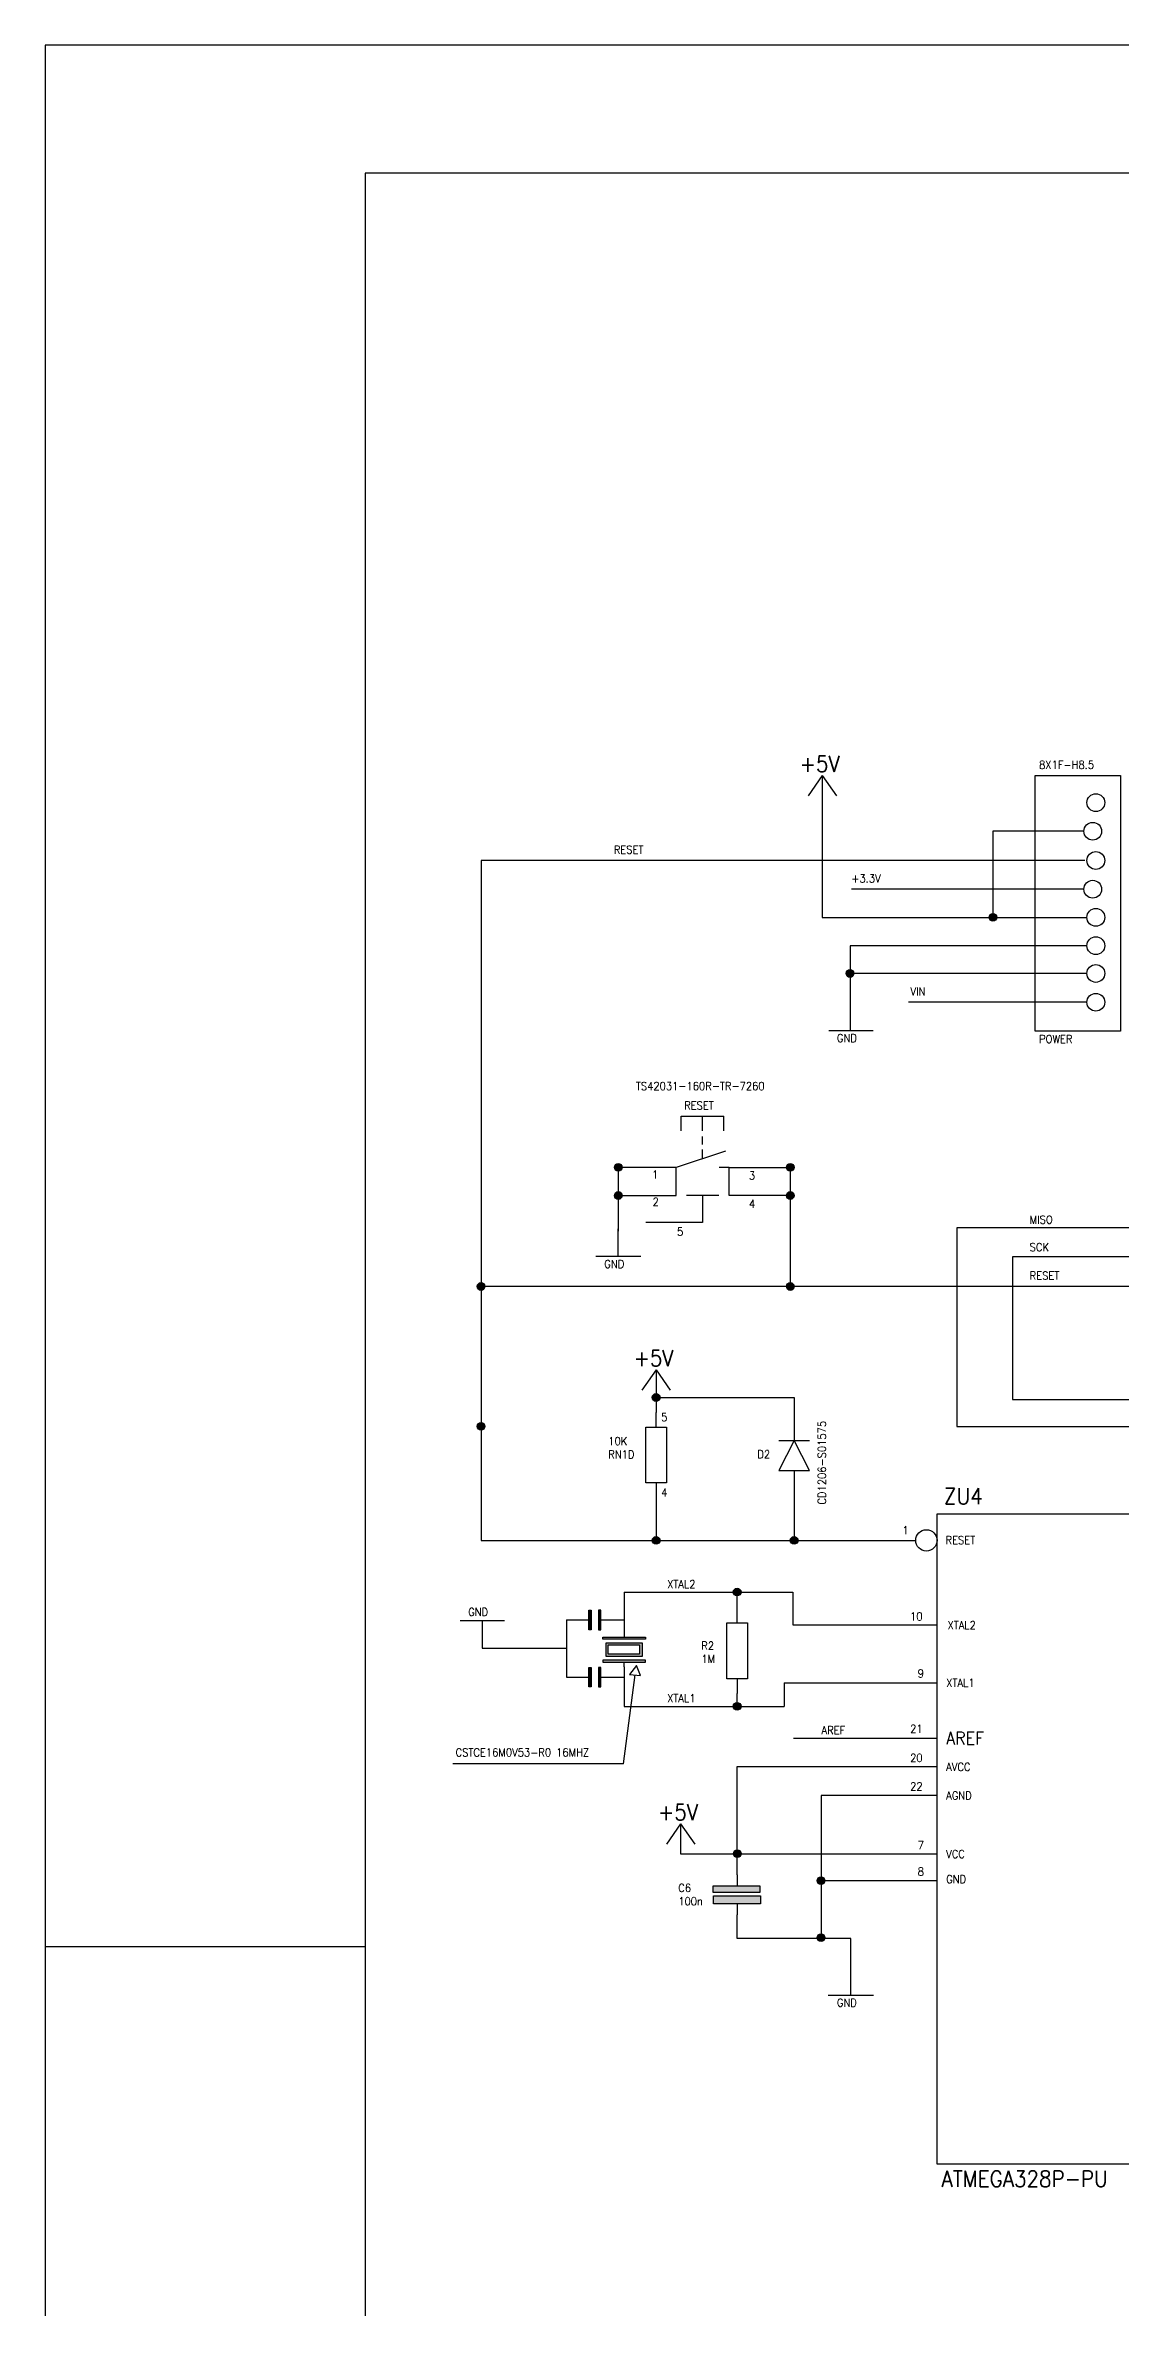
# Model space of a CAD drawing. Header units: millimetres. Extents: x -1230 to -390, y -434 to 754.
# Drawn here: x -1230 to -894, y 47 to 754 of the extents above; entities that cross this region are included whole.
import ezdxf

# ---------------------------------------------------------------- set-up
doc = ezdxf.new("R2010")
doc.units = ezdxf.units.MM
doc.layers.get('0').update_dxf_attribs({"lineweight": 25})
for name, color, linetype in [('Layer1', 1, 'Continuous'), ('Layer3', 30, 'Continuous'), ('Layer4', 3, 'Continuous'), ('Layer6', 4, 'Continuous'), ('Layer7', 9, 'Continuous'), ('Layer8', 66, 'Continuous')]:
    doc.layers.add(name, color=color, linetype=linetype)
doc.styles.add('textstyle5', font='')
doc.styles.get('textstyle5').set_extended_font_data('Standard')

msp = doc.modelspace()

# ---------------------------------------------------------------- hatches: boundary and pattern name
at = {"layer": 'Layer7', "transparency": 33554687}
h = msp.add_hatch(color=256, dxfattribs=at)
edge = h.paths.add_edge_path(flags=0)
edge.add_arc((-933.81, 481.53), 1.21, 90, 180)
edge.add_line((-935.02, 481.53), (-933.81, 481.53))
edge.add_line((-933.81, 481.53), (-933.81, 482.74))
edge = h.paths.add_edge_path(flags=0)
edge.add_line((-933.81, 481.53), (-935.02, 481.53))
edge.add_arc((-933.81, 481.53), 1.21, 180, 270)
edge.add_line((-933.81, 480.32), (-933.81, 481.53))
edge = h.paths.add_edge_path(flags=0)
edge.add_arc((-933.81, 481.53), 1.21, 0, 90)
edge.add_line((-933.81, 482.74), (-933.81, 480.32))
edge.add_arc((-933.81, 481.53), 1.21, 270, 360)
h = msp.add_hatch(color=256, dxfattribs=at)
edge = h.paths.add_edge_path(flags=0)
edge.add_arc((-978.46, 464.01), 1.21, 90, 180)
edge.add_line((-979.68, 464.01), (-978.46, 464.01))
edge.add_line((-978.46, 464.01), (-978.46, 465.22))
edge = h.paths.add_edge_path(flags=0)
edge.add_line((-978.46, 464.01), (-979.68, 464.01))
edge.add_arc((-978.46, 464.01), 1.21, 180, 270)
edge.add_line((-978.46, 462.8), (-978.46, 464.01))
edge = h.paths.add_edge_path(flags=0)
edge.add_arc((-978.46, 464.01), 1.21, 0, 90)
edge.add_line((-978.46, 465.22), (-978.46, 462.8))
edge.add_arc((-978.46, 464.01), 1.21, 270, 360)
h = msp.add_hatch(color=256, dxfattribs=at)
edge = h.paths.add_edge_path(flags=0)
edge.add_arc((-1050.91, 403.42), 1.21, 180, 270)
edge.add_line((-1050.91, 402.2), (-1050.91, 403.42))
edge.add_line((-1050.91, 403.42), (-1052.12, 403.42))
edge = h.paths.add_edge_path(flags=0)
edge.add_line((-1050.91, 403.42), (-1050.91, 402.2))
edge.add_arc((-1050.91, 403.42), 1.21, 270, 360)
edge.add_line((-1049.7, 403.42), (-1050.91, 403.42))
edge = h.paths.add_edge_path(flags=0)
edge.add_arc((-1050.91, 403.42), 1.21, 90, 180)
edge.add_line((-1052.12, 403.42), (-1049.7, 403.42))
edge.add_arc((-1050.91, 403.42), 1.21, 0, 90)
h = msp.add_hatch(color=256, dxfattribs=at)
edge = h.paths.add_edge_path(flags=0)
edge.add_arc((-997.15, 403.42), 1.21, 180, 270)
edge.add_line((-997.15, 402.2), (-997.15, 403.42))
edge.add_line((-997.15, 403.42), (-998.36, 403.42))
edge = h.paths.add_edge_path(flags=0)
edge.add_line((-997.15, 403.42), (-997.15, 402.2))
edge.add_arc((-997.15, 403.42), 1.21, 270, 360)
edge.add_line((-995.94, 403.42), (-997.15, 403.42))
edge = h.paths.add_edge_path(flags=0)
edge.add_arc((-997.15, 403.42), 1.21, 90, 180)
edge.add_line((-998.36, 403.42), (-995.94, 403.42))
edge.add_arc((-997.15, 403.42), 1.21, 0, 90)
h = msp.add_hatch(color=256, dxfattribs=at)
edge = h.paths.add_edge_path(flags=0)
edge.add_arc((-1050.91, 394.63), 1.21, 180, 270)
edge.add_line((-1050.91, 393.42), (-1050.91, 394.63))
edge.add_line((-1050.91, 394.63), (-1052.12, 394.63))
edge = h.paths.add_edge_path(flags=0)
edge.add_line((-1050.91, 394.63), (-1050.91, 393.42))
edge.add_arc((-1050.91, 394.63), 1.21, 270, 360)
edge.add_line((-1049.7, 394.63), (-1050.91, 394.63))
edge = h.paths.add_edge_path(flags=0)
edge.add_arc((-1050.91, 394.63), 1.21, 90, 180)
edge.add_line((-1052.12, 394.63), (-1049.7, 394.63))
edge.add_arc((-1050.91, 394.63), 1.21, 0, 90)
h = msp.add_hatch(color=256, dxfattribs=at)
edge = h.paths.add_edge_path(flags=0)
edge.add_arc((-997.15, 394.63), 1.21, 180, 270)
edge.add_line((-997.15, 393.42), (-997.15, 394.63))
edge.add_line((-997.15, 394.63), (-998.36, 394.63))
edge = h.paths.add_edge_path(flags=0)
edge.add_line((-997.15, 394.63), (-997.15, 393.42))
edge.add_arc((-997.15, 394.63), 1.21, 270, 360)
edge.add_line((-995.94, 394.63), (-997.15, 394.63))
edge = h.paths.add_edge_path(flags=0)
edge.add_arc((-997.15, 394.63), 1.21, 90, 180)
edge.add_line((-998.36, 394.63), (-995.94, 394.63))
edge.add_arc((-997.15, 394.63), 1.21, 0, 90)
h = msp.add_hatch(color=256, dxfattribs=at)
edge = h.paths.add_edge_path(flags=0)
edge.add_arc((-1093.78, 366.22), 1.21, 90, 180)
edge.add_line((-1094.99, 366.22), (-1093.78, 366.22))
edge.add_line((-1093.78, 366.22), (-1093.78, 367.43))
edge = h.paths.add_edge_path(flags=0)
edge.add_line((-1093.78, 366.22), (-1094.99, 366.22))
edge.add_arc((-1093.78, 366.22), 1.21, 180, 270)
edge.add_line((-1093.78, 365.01), (-1093.78, 366.22))
edge = h.paths.add_edge_path(flags=0)
edge.add_arc((-1093.78, 366.22), 1.21, 0, 90)
edge.add_line((-1093.78, 367.43), (-1093.78, 365.01))
edge.add_arc((-1093.78, 366.22), 1.21, 270, 360)
h = msp.add_hatch(color=256, dxfattribs=at)
edge = h.paths.add_edge_path(flags=0)
edge.add_arc((-997.15, 366.22), 1.21, 90, 180)
edge.add_line((-998.36, 366.22), (-997.15, 366.22))
edge.add_line((-997.15, 366.22), (-997.15, 367.43))
edge = h.paths.add_edge_path(flags=0)
edge.add_line((-997.15, 366.22), (-998.36, 366.22))
edge.add_arc((-997.15, 366.22), 1.21, 180, 270)
edge.add_line((-997.15, 365.01), (-997.15, 366.22))
edge = h.paths.add_edge_path(flags=0)
edge.add_arc((-997.15, 366.22), 1.21, 0, 90)
edge.add_line((-997.15, 367.43), (-997.15, 365.01))
edge.add_arc((-997.15, 366.22), 1.21, 270, 360)
h = msp.add_hatch(color=256, dxfattribs=at)
edge = h.paths.add_edge_path(flags=0)
edge.add_arc((-1039.07, 331.54), 1.21, 90, 180)
edge.add_line((-1040.29, 331.54), (-1039.07, 331.54))
edge.add_line((-1039.07, 331.54), (-1039.07, 332.75))
edge = h.paths.add_edge_path(flags=0)
edge.add_line((-1039.07, 331.54), (-1040.29, 331.54))
edge.add_arc((-1039.07, 331.54), 1.21, 180, 270)
edge.add_line((-1039.07, 330.32), (-1039.07, 331.54))
edge = h.paths.add_edge_path(flags=0)
edge.add_arc((-1039.07, 331.54), 1.21, 0, 90)
edge.add_line((-1039.07, 332.75), (-1039.07, 330.32))
edge.add_arc((-1039.07, 331.54), 1.21, 270, 360)
h = msp.add_hatch(color=256, dxfattribs=at)
edge = h.paths.add_edge_path(flags=0)
edge.add_arc((-1093.78, 322.52), 1.21, 90, 180)
edge.add_line((-1094.99, 322.52), (-1093.78, 322.52))
edge.add_line((-1093.78, 322.52), (-1093.78, 323.73))
edge = h.paths.add_edge_path(flags=0)
edge.add_line((-1093.78, 322.52), (-1094.99, 322.52))
edge.add_arc((-1093.78, 322.52), 1.21, 180, 270)
edge.add_line((-1093.78, 321.31), (-1093.78, 322.52))
edge = h.paths.add_edge_path(flags=0)
edge.add_arc((-1093.78, 322.52), 1.21, 0, 90)
edge.add_line((-1093.78, 323.73), (-1093.78, 321.31))
edge.add_arc((-1093.78, 322.52), 1.21, 270, 360)
h = msp.add_hatch(color=256, dxfattribs=at)
edge = h.paths.add_edge_path(flags=0)
edge.add_arc((-1039.07, 286.88), 1.21, 90, 180)
edge.add_line((-1040.29, 286.88), (-1039.07, 286.88))
edge.add_line((-1039.07, 286.88), (-1039.07, 288.09))
edge = h.paths.add_edge_path(flags=0)
edge.add_line((-1039.07, 286.88), (-1040.29, 286.88))
edge.add_arc((-1039.07, 286.88), 1.21, 180, 270)
edge.add_line((-1039.07, 285.67), (-1039.07, 286.88))
edge = h.paths.add_edge_path(flags=0)
edge.add_arc((-1039.07, 286.88), 1.21, 0, 90)
edge.add_line((-1039.07, 288.09), (-1039.07, 285.67))
edge.add_arc((-1039.07, 286.88), 1.21, 270, 360)
h = msp.add_hatch(color=256, dxfattribs=at)
edge = h.paths.add_edge_path(flags=0)
edge.add_arc((-995.94, 286.88), 1.21, 90, 180)
edge.add_line((-997.15, 286.88), (-995.94, 286.88))
edge.add_line((-995.94, 286.88), (-995.94, 288.09))
edge = h.paths.add_edge_path(flags=0)
edge.add_line((-995.94, 286.88), (-997.15, 286.88))
edge.add_arc((-995.94, 286.88), 1.21, 180, 270)
edge.add_line((-995.94, 285.67), (-995.94, 286.88))
edge = h.paths.add_edge_path(flags=0)
edge.add_arc((-995.94, 286.88), 1.21, 0, 90)
edge.add_line((-995.94, 288.09), (-995.94, 285.67))
edge.add_arc((-995.94, 286.88), 1.21, 270, 360)
h = msp.add_hatch(color=256, dxfattribs=at)
edge = h.paths.add_edge_path(flags=0)
edge.add_arc((-1013.75, 270.74), 1.21, 90, 180)
edge.add_line((-1014.96, 270.74), (-1013.75, 270.74))
edge.add_line((-1013.75, 270.74), (-1013.75, 271.95))
edge = h.paths.add_edge_path(flags=0)
edge.add_line((-1013.75, 270.74), (-1014.96, 270.74))
edge.add_arc((-1013.75, 270.74), 1.21, 180, 270)
edge.add_line((-1013.75, 269.53), (-1013.75, 270.74))
edge = h.paths.add_edge_path(flags=0)
edge.add_arc((-1013.75, 270.74), 1.21, 0, 90)
edge.add_line((-1013.75, 271.95), (-1013.75, 269.53))
edge.add_arc((-1013.75, 270.74), 1.21, 270, 360)
h = msp.add_hatch(color=256, dxfattribs=at)
h.paths.add_polyline_path([(-1060.07, 258.98), (-1059.38, 258.98), (-1059.38, 265.08), (-1060.07, 265.08)], flags=0)
h.paths.add_polyline_path([(-1056.38, 265.08), (-1057.06, 265.08), (-1057.06, 258.98), (-1056.38, 258.98)], flags=0)
h = msp.add_hatch(color=256, dxfattribs=at)
h.paths.add_polyline_path([(-1055.69, 255.99), (-1042.41, 255.99), (-1042.41, 256.7), (-1055.69, 256.7)], flags=0)
h.paths.add_polyline_path([(-1054.66, 250.62), (-1043.45, 250.62), (-1043.45, 254.87), (-1054.66, 254.87)], flags=0)
h.paths.add_polyline_path([(-1044.22, 254.23), (-1044.22, 251.39), (-1054.04, 251.39), (-1054.04, 254.23)], flags=0)
h.paths.add_polyline_path([(-1055.69, 248.79), (-1042.41, 248.79), (-1042.41, 249.5), (-1055.69, 249.5)], flags=0)
h = msp.add_hatch(color=256, dxfattribs=at)
h.paths.add_polyline_path([(-1060.07, 241.12), (-1059.38, 241.12), (-1059.38, 247.22), (-1060.07, 247.22)], flags=0)
h.paths.add_polyline_path([(-1056.38, 247.22), (-1057.06, 247.22), (-1057.06, 241.12), (-1056.38, 241.12)], flags=0)
h = msp.add_hatch(color=256, dxfattribs=at)
edge = h.paths.add_edge_path(flags=0)
edge.add_arc((-1013.75, 235.03), 1.21, 90, 180)
edge.add_line((-1014.96, 235.03), (-1013.75, 235.03))
edge.add_line((-1013.75, 235.03), (-1013.75, 236.24))
edge = h.paths.add_edge_path(flags=0)
edge.add_line((-1013.75, 235.03), (-1014.96, 235.03))
edge.add_arc((-1013.75, 235.03), 1.21, 180, 270)
edge.add_line((-1013.75, 233.81), (-1013.75, 235.03))
edge = h.paths.add_edge_path(flags=0)
edge.add_arc((-1013.75, 235.03), 1.21, 0, 90)
edge.add_line((-1013.75, 236.24), (-1013.75, 233.81))
edge.add_arc((-1013.75, 235.03), 1.21, 270, 360)
h = msp.add_hatch(color=256, dxfattribs=at)
edge = h.paths.add_edge_path(flags=0)
edge.add_arc((-1013.69, 189.01), 1.21, 90, 180)
edge.add_line((-1014.9, 189.01), (-1013.69, 189.01))
edge.add_line((-1013.69, 189.01), (-1013.69, 190.23))
edge = h.paths.add_edge_path(flags=0)
edge.add_line((-1013.69, 189.01), (-1014.9, 189.01))
edge.add_arc((-1013.69, 189.01), 1.21, 180, 270)
edge.add_line((-1013.69, 187.8), (-1013.69, 189.01))
edge = h.paths.add_edge_path(flags=0)
edge.add_arc((-1013.69, 189.01), 1.21, 0, 90)
edge.add_line((-1013.69, 190.23), (-1013.69, 187.8))
edge.add_arc((-1013.69, 189.01), 1.21, 270, 360)
h = msp.add_hatch(color=256, dxfattribs=at)
h.paths.add_polyline_path([(-1006.67, 176.93), (-1006.67, 178.92), (-1021.24, 178.92), (-1021.24, 176.93)], flags=0)
h.paths.add_polyline_path([(-1021.16, 175.8), (-1021.16, 173.37), (-1006.5, 173.37), (-1006.5, 175.8)], flags=0)
h = msp.add_hatch(color=256, dxfattribs=at)
edge = h.paths.add_edge_path(flags=0)
edge.add_arc((-987.52, 180.6), 1.21, 90, 180)
edge.add_line((-988.73, 180.6), (-987.52, 180.6))
edge.add_line((-987.52, 180.6), (-987.52, 181.81))
edge = h.paths.add_edge_path(flags=0)
edge.add_line((-987.52, 180.6), (-988.73, 180.6))
edge.add_arc((-987.52, 180.6), 1.21, 180, 270)
edge.add_line((-987.52, 179.38), (-987.52, 180.6))
edge = h.paths.add_edge_path(flags=0)
edge.add_arc((-987.52, 180.6), 1.21, 0, 90)
edge.add_line((-987.52, 181.81), (-987.52, 179.38))
edge.add_arc((-987.52, 180.6), 1.21, 270, 360)
h = msp.add_hatch(color=256, dxfattribs=at)
edge = h.paths.add_edge_path(flags=0)
edge.add_arc((-987.52, 162.78), 1.21, 90, 180)
edge.add_line((-988.73, 162.78), (-987.52, 162.78))
edge.add_line((-987.52, 162.78), (-987.52, 163.99))
edge = h.paths.add_edge_path(flags=0)
edge.add_line((-987.52, 162.78), (-988.73, 162.78))
edge.add_arc((-987.52, 162.78), 1.21, 180, 270)
edge.add_line((-987.52, 161.57), (-987.52, 162.78))
edge = h.paths.add_edge_path(flags=0)
edge.add_arc((-987.52, 162.78), 1.21, 0, 90)
edge.add_line((-987.52, 163.99), (-987.52, 161.57))
edge.add_arc((-987.52, 162.78), 1.21, 270, 360)

# ---------------------------------------------------------------- linework, layer by layer
for p, q in [((-390, 754), (-1230, 754)), ((-1230, 754), (-1230, -434)), ((-430, 714), (-1130, 714)), ((-1130, 714), (-1130, -394)), ((-1230, 160), (-1130, 160))]:
    msp.add_line(p, q)
at = {"layer": 'Layer1'}
for p, q in [((-987.15, 525.84), (-991.56, 519.52)), ((-987.15, 525.84), (-987.15, 481.53)), ((-987.15, 525.84), (-982.73, 519.52)), ((-905.38, 508.43), (-933.81, 508.43)), ((-933.81, 508.43), (-933.81, 481.53)), ((-905.12, 499.29), (-1093.78, 499.29)), ((-1093.78, 499.29), (-1093.78, 286.88)), ((-905.38, 490.33), (-978.04, 490.33)), ((-987.15, 481.53), (-904.41, 481.53)), ((-904.41, 472.68), (-978.46, 472.68)), ((-978.46, 472.68), (-978.46, 446.23)), ((-904.41, 464.01), (-978.46, 464.01)), ((-904.41, 455.01), (-960.23, 455.01)), ((-985.14, 446.23), (-971.28, 446.23)), ((-1039.07, 340.18), (-1043.49, 333.86)), ((-1039.07, 340.18), (-1039.07, 326.84)), ((-1039.07, 340.18), (-1034.66, 333.86)), ((-1039.07, 331.54), (-995.94, 331.54)), ((-995.94, 331.54), (-995.94, 323.43)), ((-1039.07, 300.29), (-1039.07, 286.88)), ((-995.94, 303.4), (-995.94, 286.88)), ((-1093.78, 286.88), (-957.92, 286.88)), ((-1049.05, 270.74), (-1049.05, 258.07)), ((-1049.05, 270.74), (-996.38, 270.74)), ((-1013.75, 265.63), (-1013.75, 270.74)), ((-996.38, 270.74), (-996.38, 260.47)), ((-1100.3, 261.88), (-1086.48, 261.88)), ((-1093.39, 261.88), (-1093.39, 253.2)), ((-1067.1, 262.03), (-1067.1, 244.17)), ((-1067.1, 262.03), (-1061.31, 262.03)), ((-1055.14, 262.03), (-1049.05, 262.03)), ((-996.38, 260.47), (-951.26, 260.47)), ((-1093.39, 253.2), (-1067.1, 253.2)), ((-1049.05, 247.42), (-1049.05, 235.03)), ((-1067.1, 244.17), (-1061.31, 244.17)), ((-1055.14, 244.17), (-1049.05, 244.17)), ((-999.06, 242.43), (-999.06, 235.03)), ((-999.06, 242.43), (-951.26, 242.43)), ((-1049.05, 235.03), (-999.06, 235.03)), ((-1013.75, 235.03), (-1013.75, 239.09)), ((-996.18, 225.06), (-951.26, 225.06)), ((-1013.69, 182.38), (-1013.69, 216.22)), ((-1013.69, 216.22), (-951.26, 216.22)), ((-951.26, 207.2), (-987.52, 207.2)), ((-987.52, 207.2), (-987.52, 162.54)), ((-1031.44, 198.33), (-1035.85, 192.01)), ((-1031.44, 198.33), (-1031.44, 189.01)), ((-1031.44, 198.33), (-1027.02, 192.01)), ((-1031.44, 189.01), (-951.26, 189.01)), ((-987.52, 180.6), (-951.26, 180.6)), ((-1013.69, 162.54), (-1013.69, 169.91)), ((-978.22, 162.54), (-1013.69, 162.54)), ((-978.22, 144.85), (-978.22, 162.54)), ((-985.28, 144.85), (-971.16, 144.85))]:
    msp.add_line(p, q, dxfattribs=at)
msp.add_lwpolyline([(-920.57, 525.83), (-893.89, 525.83), (-893.89, 445.99), (-920.57, 445.99)], close=True, dxfattribs=at)
for centre, radius in [((-901.64, 517.38), 2.78), ((-902.6, 508.43), 2.78), ((-901.64, 499.29), 2.78), ((-902.6, 490.33), 2.78), ((-901.64, 481.53), 2.78), ((-901.64, 472.68), 2.78), ((-901.64, 464.01), 2.78), ((-901.64, 455.01), 2.78), ((-954.59, 286.88), 3.33)]:
    msp.add_circle(centre, radius, dxfattribs=at)
at = {"layer": 'Layer4'}
msp.add_lwpolyline([(-951.26, 295.22), (-854.36, 295.22), (-854.36, 91.97), (-951.26, 91.97)], close=True, dxfattribs=at)
at = {"layer": 'Layer6'}
for p, q in [((-1050.91, 403.42), (-1050.91, 383.45)), ((-997.15, 403.42), (-997.15, 366.22)), ((-1050.91, 375.63), (-1050.91, 384.18)), ((-878.19, 384.53), (-945.1, 384.53)), ((-945.1, 384.53), (-945.1, 322.45)), ((-1043.89, 375.63), (-1057.93, 375.63)), ((-878.19, 375.48), (-927.73, 375.48)), ((-927.73, 375.48), (-927.73, 330.86)), ((-878.19, 366.22), (-1093.78, 366.22)), ((-927.73, 330.86), (-809.8, 330.86)), ((-945.1, 322.45), (-801.17, 322.45))]:
    msp.add_line(p, q, dxfattribs=at)
at = {"layer": 'Layer7'}
for p, q in [((-1031.2, 414.83), (-1031.2, 419.45)), ((-1031.2, 419.45), (-1017.87, 419.45)), ((-1024.53, 414.83), (-1024.53, 419.45)), ((-1017.87, 414.83), (-1017.87, 419.45)), ((-1024.53, 410.58), (-1024.53, 413.08)), ((-1032.79, 403.42), (-1050.91, 403.42)), ((-1017.42, 408.52), (-1032.79, 403.42)), ((-1032.79, 394.63), (-1032.79, 403.42)), ((-1024.53, 406.16), (-1024.53, 408.99)), ((-1016.28, 403.42), (-1019.37, 403.42)), ((-1016.28, 394.63), (-1016.28, 403.42)), ((-1016.28, 403.42), (-997.15, 403.42)), ((-1050.91, 394.63), (-1032.79, 394.63)), ((-1019.46, 394.63), (-1029.6, 394.63)), ((-1024.53, 394.63), (-1024.53, 386.25)), ((-997.15, 394.63), (-1016.28, 394.63)), ((-1024.53, 386.25), (-1042.27, 386.25)), ((-1039.07, 322.31), (-1039.07, 326.84)), ((-995.94, 323.43), (-995.94, 318.07)), ((-1000.71, 318.07), (-991.17, 318.07)), ((-995.94, 318.07), (-1000.71, 308.76)), ((-991.17, 308.76), (-995.94, 318.07)), ((-1039.07, 304.82), (-1039.07, 300.29)), ((-1000.71, 308.76), (-991.17, 308.76)), ((-995.94, 308.76), (-995.94, 303.4)), ((-1061.31, 262.03), (-1060.07, 262.03)), ((-1056.38, 262.03), (-1055.14, 262.03)), ((-1013.75, 261.1), (-1013.75, 265.63)), ((-1049.05, 258.07), (-1049.05, 256.7)), ((-1049.05, 247.42), (-1049.05, 248.79)), ((-1045.2, 247.83), (-1047.39, 245.03)), ((-1043.91, 244.67), (-1045.2, 247.83)), ((-1061.31, 244.17), (-1060.07, 244.17)), ((-1056.38, 244.17), (-1055.14, 244.17)), ((-1049.31, 217.13), (-1045.65, 244.85)), ((-1047.39, 245.03), (-1043.91, 244.67)), ((-1013.75, 243.62), (-1013.75, 239.09)), ((-1049.31, 217.13), (-1102.63, 217.13)), ((-1013.69, 182.38), (-1013.69, 178.92)), ((-1013.69, 173.37), (-1013.69, 169.91))]:
    msp.add_line(p, q, dxfattribs=at)
for points in [[(-1042.33, 322.31), (-1035.82, 322.31), (-1035.82, 304.82), (-1042.33, 304.82)], [(-1060.07, 265.08), (-1059.38, 265.08), (-1059.38, 258.98), (-1060.07, 258.98)], [(-1056.38, 265.08), (-1057.06, 265.08), (-1057.06, 258.98), (-1056.38, 258.98)], [(-1055.69, 256.7), (-1042.41, 256.7), (-1042.41, 255.99), (-1055.69, 255.99)], [(-1054.66, 254.87), (-1043.45, 254.87), (-1043.45, 250.62), (-1054.66, 250.62)], [(-1017, 261.1), (-1010.5, 261.1), (-1010.5, 243.62), (-1017, 243.62)], [(-1055.69, 248.79), (-1042.41, 248.79), (-1042.41, 249.5), (-1055.69, 249.5)], [(-1054.04, 254.23), (-1044.22, 254.23), (-1044.22, 251.39), (-1054.04, 251.39)], [(-1060.07, 247.22), (-1059.38, 247.22), (-1059.38, 241.12), (-1060.07, 241.12)], [(-1056.38, 247.22), (-1057.06, 247.22), (-1057.06, 241.12), (-1056.38, 241.12)], [(-1006.67, 178.92), (-1006.67, 176.93), (-1021.24, 176.93), (-1021.24, 178.92)], [(-1006.5, 175.8), (-1006.5, 173.37), (-1021.16, 173.37), (-1021.16, 175.8)]]:
    msp.add_lwpolyline(points, close=True, dxfattribs=at)
for centre in [(-933.81, 481.53), (-978.46, 464.01), (-1050.91, 403.42), (-997.15, 403.42), (-1050.91, 394.63), (-997.15, 394.63), (-1093.78, 366.22), (-997.15, 366.22), (-1039.07, 331.54), (-1093.78, 322.52), (-1039.07, 286.88), (-995.94, 286.88), (-1013.75, 270.74), (-1013.75, 235.03), (-1013.69, 189.01), (-987.52, 180.6), (-987.52, 162.78)]:
    msp.add_circle(centre, 1.21, dxfattribs=at)

# ---------------------------------------------------------------- texts
at = {"layer": 'Layer3', "attachment_point": 1, "style": 'textstyle5'}
for s, insert, char_height, width in [('+5V', (-994.18, 531.99), 5, 11.1111), ('8X1F-H8.5', (-919.38, 530.45), 2.5, 15.8333), ('RESET', (-1052.3, 503.92), 2.5, 9.7222), ('+3.3V', (-978.07, 494.92), 2.5, 8.3333), ('VIN', (-959.57, 459.64), 2.5, 4.7222), ('GND', (-982.56, 445.07), 2.5, 5.8333), ('POWER', (-919.38, 444.78), 2.5, 10.8333), ('RESET', (-1030.31, 424), 2.5, 9.7222), ('MISO', (-922.32, 388.33), 2.5, 6.9444), ('SCK', (-922.32, 379.75), 2.5, 5.5556), ('GND', (-1055.27, 374.48), 2.5, 5.8333), ('RESET', (-922.32, 370.85), 2.5, 9.7222), ('+5V', (-1046.11, 346.33), 5, 11.1111), ('5', (-1037.52, 326.62), 2.5, 1.1111), ('10K\\PRN1D', (-1054.04, 319.16), 2.5, 7.2222), ('D2', (-1007.43, 315.05), 2.5, 3.3333), ('4', (-1037.52, 303.07), 2.5, 1.3889), ('XTAL2', (-1035.64, 274.51), 2.5, 10.2778), ('GND', (-1097.81, 265.77), 2.5, 5.8333), ('XTAL1', (-1035.64, 238.8), 2.5, 9.7222), ('AREF', (-987.38, 228.83), 2.5, 7.7778), ('+5V', (-1038.47, 204.49), 5, 11.1111), ('GND', (-982.58, 143.7), 2.5, 5.8333)]:
    msp.add_mtext(s, dxfattribs=dict(at, insert=insert, char_height=char_height, width=width))
at = {"layer": 'Layer3', "insert": (-988.5, 298.07), "char_height": 2.5, "width": 23.8889, "attachment_point": 1, "rotation": 90, "style": 'textstyle5'}
msp.add_mtext('CD1206-S01575', dxfattribs=at)
at = {"layer": 'Layer7', "char_height": 2.5, "attachment_point": 1, "style": 'textstyle5'}
for s, insert, width in [('TS42031-160R-TR-7260', (-1045.39, 430.07), 38.6111), ('1', (-1040.38, 402.44), 0.5556), ('3', (-1010.06, 402.09), 1.1111), ('2', (-1040.16, 393.96), 1.1111), ('4', (-1010.04, 393.29), 1.3889), ('5', (-1032.52, 384.6), 1.1111), ('R2\\P1M', (-1024.97, 255.25), 3.3333), ('CSTCE16M0V53-R0 16MHZ', (-1101.75, 221.88), 41.875), ('C6\\P100n', (-1032.16, 179.56), 6.3889)]:
    msp.add_mtext(s, dxfattribs=dict(at, insert=insert, width=width))
at = {"layer": 'Layer8', "attachment_point": 1, "style": 'textstyle5'}
for s, insert, char_height, width in [('ZU4', (-949.09, 303.2), 5, 11.6667), ('1', (-962.14, 291.28), 2.5, 0.5556), ('RESET', (-948.62, 288.2), 2.5, 9.7222), ('10', (-959.69, 264.39), 2.5, 2.5), ('XTAL2', (-948.02, 261.7), 2.5, 10.2778), ('9', (-957.31, 246.58), 2.5, 1.1111), ('XTAL1', (-948.42, 243.66), 2.5, 9.7222), ('21', (-959.69, 229.31), 2.5, 2.5), ('AREF', (-948.42, 227.1), 4, 12.4444), ('20', (-959.69, 220.21), 2.5, 3.0556), ('AVCC', (-948.42, 217.38), 2.5, 8.0556), ('22', (-959.69, 211.28), 2.5, 3.0556), ('AGND', (-948.42, 208.42), 2.5, 8.3333), ('7', (-957.31, 192.95), 2.5, 1.1111), ('8', (-957.31, 184.66), 2.5, 1.1111), ('VCC', (-948.42, 190.15), 2.5, 5.5556), ('GND', (-948.42, 182.29), 2.5, 5.8333), ('ATMEGA328P-PU', (-949.86, 89.94), 5, 55)]:
    msp.add_mtext(s, dxfattribs=dict(at, insert=insert, char_height=char_height, width=width))

doc.saveas('drawing.dxf')
